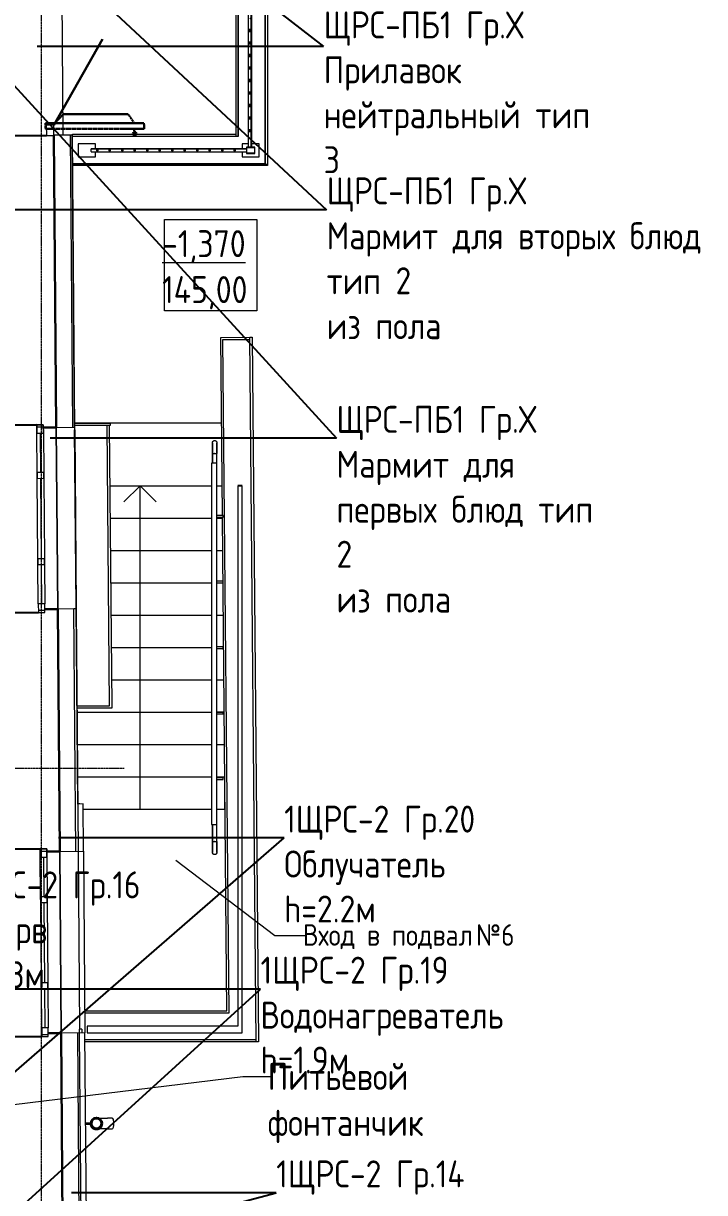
# Model space of a CAD drawing. Header units: millimetres. Extents: x -32 to 417638015, y -35 to 175284279.
# Drawn here: x 224874 to 231197, y 68078 to 78921 of the extents above; entities that cross this region are included whole.
import ezdxf
from ezdxf import colors
from ezdxf.entities.mleader import LeaderData, LeaderLine
from ezdxf.math import Vec2, Vec3

# ---------------------------------------------------------------- set-up
doc = ezdxf.new("R2010")
doc.units = ezdxf.units.MM
doc.linetypes.add('ADSK_Линия сетки', pattern=[25, 20, -2.5, 0, -2.5])
doc.linetypes.add('ADSK_Штриховая_ш3 п1_5', pattern=[4.5, 3, -1.5])
for name, color, linetype, lineweight in [('_ Окна', 7, 'Continuous', 9), ('Аннотация', 7, 'Continuous', 18), ('Двери', 7, 'Continuous', 9), ('Лестницы', 7, 'Continuous', 9), ('Обобщенные модели', 7, 'Continuous', 18), ('Ограждение', 7, 'Continuous', 9), ('Окна', 7, 'Continuous', 9), ('Оси', 253, 'Continuous', 9), ('Перекрытие', 7, 'Continuous', 18), ('Стены внутренние', 7, 'Continuous', 18), ('Стены наружные', 7, 'Continuous', 18), ('Стены несущие', 7, 'Continuous', 30), ('Стены отделка', 7, 'Continuous', 30), ('Стены штриховка', 7, 'Continuous', 9), ('Стрелки вверх', 7, 'Continuous', 18), ('ШТРИХОВКА', 252, 'Continuous', 15)]:
    doc.layers.add(name, color=color, linetype=linetype, lineweight=lineweight)
doc.layers.add('_ЭМ_Надписи', color=7, linetype='Continuous')
doc.layers.add('PDF _Линии', color=7, linetype='Continuous')
doc.layers.add('Линии', color=7, linetype='Continuous', lineweight=9, true_color=0x00a600)
doc.styles.add('GOST Common_2', font='GOST_Common.ttf', dxfattribs={"width": 0.9, "height": 250})
doc.styles.add('GOST Common_6', font='GOST_Common.ttf', dxfattribs={"width": 0.9, "height": 125})
doc.styles.add('ЭОМ', font='isocpeur.ttf', dxfattribs={"width": 0.85, "height": 250})
pattern_1 = [(45, (557.2, 188.9), (-106.066, 106.066), [])]

# ---------------------------------------------------------------- blocks, each defined once
blk = doc.blocks.new('1 этаж')
at = {"layer": 'Ограждение'}
h = blk.add_hatch(dxfattribs=at)
h.set_pattern_fill('FP_23', color=8, style=0, pattern_type=2)
h.set_pattern_definition(pattern_1)
h.paths.add_polyline_path([(57832.201, 26340.544), (57848.201, 26340.544), (57848.201, 26356.544), (57832.201, 26356.544)])
h.paths.add_polyline_path([(57848.201, 26456.544), (57848.201, 26472.544), (57832.201, 26472.544), (57832.201, 26456.544)])
h.paths.add_polyline_path([(57848.201, 26572.544), (57848.201, 26588.544), (57832.201, 26588.544), (57832.201, 26572.544)])
h.paths.add_polyline_path([(57848.201, 26688.544), (57848.201, 26704.544), (57832.201, 26704.544), (57832.201, 26688.544)])
h.paths.add_polyline_path([(57832.201, 26804.544), (57848.201, 26804.544), (57848.201, 26820.544), (57832.201, 26820.544)])
h.paths.add_polyline_path([(57848.201, 26920.544), (57848.201, 26936.544), (57832.201, 26936.544), (57832.201, 26920.544)])
h.paths.add_polyline_path([(57845.716, 27036.544), (57848.201, 27036.544), (57848.165, 27052.544), (57832.201, 27052.544), (57832.201, 27036.544)])
h.paths.add_polyline_path([(57832.201, 27152.544), (57848.201, 27152.544), (57848.201, 27168.544), (57832.201, 27168.544), (57832.201, 27156.693)])
h.paths.add_polyline_path([(57848.201, 27268.544), (57848.201, 27284.544), (57832.201, 27284.544), (57832.201, 27268.544)])
h.paths.add_polyline_path([(57832.201, 27384.544), (57848.201, 27384.544), (57848.201, 27400.544), (57832.201, 27400.544)])
h.paths.add_polyline_path([(57832.201, 27500.544), (57848.201, 27500.544), (57848.201, 27516.544), (57832.201, 27516.544)])
h.paths.add_polyline_path([(57832.201, 27616.544), (57848.201, 27616.544), (57848.201, 27632.544), (57832.201, 27632.544)])
h.paths.add_polyline_path([(57848.201, 27732.544), (57848.201, 27748.544), (57832.201, 27748.544), (57832.201, 27732.544)])
h = blk.add_hatch(dxfattribs=at)
h.set_pattern_fill('FP_23', color=8, style=0, pattern_type=2)
h.set_pattern_definition(pattern_1)
h.paths.add_polyline_path([(57706.815, 26160.481), (57706.815, 26176.481), (57690.815, 26176.481), (57690.815, 26160.481)])
h.paths.add_polyline_path([(56546.815, 26160.481), (56546.815, 26176.481), (56530.815, 26176.481), (56530.815, 26160.481)])
h.paths.add_polyline_path([(56414.815, 26160.481), (56430.815, 26160.481), (56430.815, 26176.481), (56414.815, 26176.481)])
h.paths.add_polyline_path([(57574.815, 26160.481), (57590.815, 26160.481), (57590.815, 26176.481), (57574.815, 26176.481)])
h.paths.add_polyline_path([(56878.815, 26160.481), (56894.815, 26160.481), (56894.815, 26176.481), (56878.815, 26176.481)])
h.paths.add_polyline_path([(56762.815, 26160.481), (56778.815, 26160.481), (56778.815, 26176.481), (56762.815, 26176.481)])
h.paths.add_polyline_path([(57474.815, 26160.481), (57474.815, 26176.481), (57458.815, 26176.481), (57458.815, 26160.481)])
h.paths.add_polyline_path([(56646.815, 26160.481), (56662.815, 26160.481), (56662.815, 26176.481), (56646.815, 26176.481)])
h.paths.add_polyline_path([(57242.815, 26160.481), (57242.815, 26176.481), (57226.815, 26176.481), (57226.815, 26160.481)])
h.paths.add_polyline_path([(57110.815, 26160.481), (57126.815, 26160.481), (57126.815, 26176.481), (57110.815, 26176.481)])
h.paths.add_polyline_path([(57358.815, 26160.481), (57358.815, 26176.481), (57342.815, 26176.481), (57342.815, 26160.481)])
h.paths.add_polyline_path([(56994.815, 26160.481), (57010.815, 26160.481), (57010.815, 26176.481), (56994.815, 26176.481)])
at = {"layer": '_ Окна', "color": 8, "lineweight": 18}
for p, q in [((55862.452, 23619.707), (55922.45, 23620.193)), ((55863.099, 23539.71), (55862.452, 23619.707)), ((55923.097, 23540.195), (55863.099, 23539.71)), ((55922.45, 23620.193), (55923.097, 23540.195)), ((55866.011, 23179.722), (55926.009, 23180.207)), ((55866.496, 23119.724), (55866.011, 23179.722)), ((55926.494, 23120.209), (55866.496, 23119.724)), ((55926.009, 23180.207), (55926.494, 23120.209)), ((55872.481, 22379.748), (55932.479, 22380.233)), ((55872.966, 22319.75), (55872.481, 22379.748)), ((55932.479, 22380.233), (55932.964, 22320.235)), ((55932.964, 22320.235), (55872.966, 22319.75)), ((55935.875, 21960.247), (55875.877, 21959.762)), ((55875.877, 21959.762), (55876.524, 21879.764)), ((55936.522, 21880.249), (55935.875, 21960.247)), ((55876.524, 21879.764), (55936.522, 21880.249)), ((55894.265, 19686.21), (55954.263, 19686.696)), ((55894.912, 19606.213), (55894.265, 19686.21)), ((55954.263, 19686.696), (55954.91, 19606.698)), ((55954.91, 19606.698), (55894.912, 19606.213)), ((55897.824, 19246.225), (55957.822, 19246.71)), ((55898.309, 19186.227), (55897.824, 19246.225)), ((55957.822, 19246.71), (55958.307, 19186.712)), ((55958.307, 19186.712), (55898.309, 19186.227)), ((55904.294, 18446.251), (55964.292, 18446.736)), ((55904.779, 18386.253), (55904.294, 18446.251)), ((55964.292, 18446.736), (55964.777, 18386.738)), ((55964.777, 18386.738), (55904.779, 18386.253)), ((55967.688, 18026.75), (55907.69, 18026.265)), ((55907.69, 18026.265), (55908.337, 17946.267)), ((55968.335, 17946.752), (55967.688, 18026.75)), ((55908.337, 17946.267), (55968.335, 17946.752))]:
    blk.add_line(p, q, dxfattribs=at)
at = {"layer": '_ Окна', "color": 8}
for p, q in [((55862.614, 23599.708), (55922.612, 23600.193)), ((55893.098, 23539.953), (55896.01, 23179.964)), ((55896.495, 23119.966), (55902.48, 22379.99)), ((55902.965, 22319.992), (55905.876, 21960.004)), ((55876.363, 21899.764), (55936.361, 21900.249)), ((55894.427, 19666.211), (55954.425, 19666.696)), ((55924.911, 19606.456), (55927.823, 19246.467)), ((55928.308, 19186.469), (55934.293, 18446.493)), ((55934.778, 18386.495), (55937.689, 18026.507)), ((55908.176, 17966.267), (55968.174, 17966.752))]:
    blk.add_line(p, q, dxfattribs=at)
at = {"layer": 'PDF _Линии', "color": 8}
blk.add_line((57768.3, 23053.902), (57728.3, 23053.902), dxfattribs=at)
at = {"layer": 'Аннотация', "color": 8, "lineweight": 9}
for p, q in [((57151.425, 19581.754), (58072.465, 18884.324)), ((58072.465, 18884.324), (58349.914, 18884.324)), ((49109.592, 16518.935), (57774.141, 17576.026)), ((57774.141, 17576.026), (58027.912, 17576.026))]:
    blk.add_line(p, q, dxfattribs=at)
at = {"layer": 'Аннотация', "color": 8, "lineweight": 9, "flags": 128}
blk.add_lwpolyline([(57047.564, 25524.981), (57905.264, 25524.981), (57905.264, 24677.981), (57047.564, 24677.981)], close=True, dxfattribs=at)
at = {"layer": 'Двери', "color": 8, "lineweight": 30}
blk.add_line((56019.979, 26399.095), (56471.056, 27195.183), dxfattribs=at)
at = {"layer": 'Двери', "color": 8}
for p, q in [((56019.979, 26399.095), (55949.981, 26398.529)), ((55949.981, 26398.529), (55950.75, 26303.532)), ((56020.747, 26304.099), (56019.979, 26399.095)), ((55950.75, 26303.532), (56020.747, 26304.099))]:
    blk.add_line(p, q, dxfattribs=at)
at = {"layer": 'Лестницы', "color": 8}
for p, q in [((56540.117, 23053.902), (57483.398, 23053.902)), ((57533.398, 23053.902), (57581.964, 23053.902)), ((56542.754, 22753.902), (57483.398, 22753.902)), ((56542.754, 22753.902), (57483.398, 22753.902)), ((57533.398, 22753.902), (57584.682, 22753.902)), ((57533.398, 22753.902), (57584.682, 22753.902)), ((56545.391, 22453.902), (57483.398, 22453.902)), ((56545.391, 22453.902), (57483.398, 22453.902)), ((57533.398, 22453.902), (57587.401, 22453.902)), ((57533.398, 22453.902), (57587.401, 22453.902)), ((56548.027, 22153.902), (57483.398, 22153.902)), ((56548.027, 22153.902), (57483.398, 22153.902)), ((57533.398, 22153.902), (57590.119, 22153.902)), ((57533.398, 22153.902), (57590.119, 22153.902)), ((56550.664, 21853.902), (57483.398, 21853.902)), ((56550.664, 21853.902), (57483.398, 21853.902)), ((57533.398, 21853.902), (57592.838, 21853.902)), ((57533.398, 21853.902), (57592.838, 21853.902)), ((56553.3, 21553.902), (57483.398, 21553.902)), ((56553.3, 21553.902), (57483.398, 21553.902)), ((57592.598, 21553.902), (57595.556, 21553.902)), ((57592.598, 21553.902), (57595.556, 21553.902)), ((56555.937, 21253.902), (57483.398, 21253.902)), ((56555.937, 21253.902), (57483.398, 21253.902)), ((57533.398, 21253.902), (57598.275, 21253.902)), ((57533.398, 21253.902), (57598.275, 21253.902)), ((56235.446, 20953.902), (57483.398, 20953.902)), ((56235.446, 20953.902), (57483.398, 20953.902)), ((57533.398, 20953.902), (57600.993, 20953.902)), ((57533.398, 20953.902), (57600.993, 20953.902)), ((56237.867, 20653.902), (57483.398, 20653.902)), ((56237.867, 20653.902), (57483.398, 20653.902)), ((57533.398, 20653.902), (57603.712, 20653.902)), ((57533.398, 20653.902), (57603.712, 20653.902)), ((56240.287, 20353.902), (57483.398, 20353.902)), ((56240.287, 20353.902), (57483.398, 20353.902)), ((57533.398, 20353.902), (57606.43, 20353.902)), ((57533.398, 20353.902), (57606.43, 20353.902)), ((57606.766, 20053.902), (57606.766, 20316.88)), ((56292.024, 20053.902), (57483.398, 20053.902)), ((56292.024, 20053.902), (57483.398, 20053.902)), ((57533.398, 20053.902), (57606.766, 20053.902)), ((57533.398, 20053.902), (57606.766, 20053.902))]:
    blk.add_line(p, q, dxfattribs=at)
at = {"layer": 'Линии', "color": 8}
for p, q in [((58002.201, 30533.902), (58002.201, 26033.902)), ((58002.201, 26033.902), (56202.201, 26033.902)), ((57728.3, 23053.902), (57728.3, 18041.502)), ((57768.3, 17981.502), (57768.3, 23053.902)), ((57728.3, 18041.502), (56328.3, 18041.502)), ((56328.3, 18041.502), (56328.3, 17981.502)), ((56328.3, 17981.502), (57768.3, 17981.502))]:
    blk.add_line(p, q, dxfattribs=at)
at = {"layer": 'Линии', "color": 8, "linetype": 'ADSK_Штриховая_ш3 п1_5', "lineweight": 30}
for p, q in [((56110.467, 26501.658), (56025.467, 26416.658)), ((56708.365, 26501.658), (56110.467, 26501.658)), ((56767.882, 26416.658), (56708.365, 26501.658)), ((55944.445, 26363.658), (55943.719, 26416.658)), ((55943.719, 26416.658), (56856.804, 26416.658)), ((56857.53, 26363.658), (55944.445, 26363.658)), ((56765.098, 26363.658), (56770.247, 26318.953)), ((56856.804, 26416.658), (56857.53, 26363.658))]:
    blk.add_line(p, q, dxfattribs=at)
at = {"layer": 'Линии', "color": 8, "lineweight": 18}
for p, q in [((57533.398, 23265.06), (57483.398, 23265.06)), ((57483.398, 23265.06), (57483.398, 19913.902)), ((57533.398, 19913.902), (57533.398, 23265.06)), ((57483.398, 19913.902), (57533.398, 19913.902))]:
    blk.add_line(p, q, dxfattribs=at)
at = {"layer": 'Линии', "color": 8, "linetype": 'ADSK_Штриховая_ш3 п1_5', "lineweight": 30}
blk.add_circle((56770.247, 26318.953), 17, dxfattribs=at)
at = {"layer": 'Обобщенные модели', "color": 8}
for p, q in [((56364.698, 17144.423), (56315.558, 17144.026)), ((56315.639, 17134.026), (56364.779, 17134.424)), ((56561.338, 17191.015), (56518.835, 17190.672)), ((56519.644, 17090.675), (56562.147, 17091.019))]:
    blk.add_line(p, q, dxfattribs=at)
at = {"layer": 'Обобщенные модели', "color": 8, "flags": 128}
for points in [[(56428.207, 17189.939), (56429.478, 17189.949), (56432.141, 17189.97), (56435.017, 17189.994), (56438.102, 17190.019), (56441.39, 17190.045), (56444.876, 17190.073), (56448.554, 17190.103), (56452.419, 17190.134), (56456.464, 17190.167), (56460.683, 17190.201), (56465.07, 17190.237), (56469.617, 17190.273), (56474.316, 17190.311), (56479.161, 17190.351), (56484.143, 17190.391), (56489.256, 17190.432), (56494.489, 17190.475), (56499.836, 17190.518), (56505.287, 17190.562), (56510.834, 17190.607), (56516.468, 17190.652), (56518.835, 17190.672)], [(56519.644, 17090.675), (56513.976, 17090.629), (56508.392, 17090.584), (56502.9, 17090.539), (56497.508, 17090.496), (56492.227, 17090.453), (56487.063, 17090.411), (56482.026, 17090.371), (56477.123, 17090.331), (56472.362, 17090.292), (56467.751, 17090.255), (56463.297, 17090.219), (56459.007, 17090.184), (56454.889, 17090.151), (56450.948, 17090.119), (56447.191, 17090.089), (56443.625, 17090.06), (56440.254, 17090.033), (56437.084, 17090.007), (56434.121, 17089.983), (56431.368, 17089.961), (56429.016, 17089.942)]]:
    blk.add_lwpolyline(points, dxfattribs=at)
at = {"layer": 'Обобщенные модели', "color": 8}
for start, end in [(0.4633819, 180.4633819), (180.4633819, 0.4633819)]:
    blk.add_arc((56415.595, 17139.835), 52, start, end, dxfattribs=at)
at = {"layer": 'Обобщенные модели', "color": 8, "lineweight": 40}
for start, end in [(0.4633819, 180.4633819), (180.4633819, 0.4633819)]:
    blk.add_arc((56415.595, 17139.835), 50, start, end, dxfattribs=at)
at = {"layer": 'Обобщенные модели', "color": 8}
for start_param, end_param in [(4.71238898, 6.283185307), (3.141592654, 4.71238898)]:
    blk.add_ellipse((56561.742, 17141.017), major_axis=(-0.404, 49.998), ratio=0.309016994, start_param=start_param, end_param=end_param, dxfattribs=at)
at = {"layer": 'Ограждение', "color": 8}
for p, q in [((57824.35, 27775.446), (57824.35, 26195.446)), ((57850.219, 26195.446), (57850.219, 27775.446)), ((57854.35, 27775.446), (57854.35, 26195.446)), ((56406.207, 26225.446), (56246.815, 26225.446)), ((56246.815, 26225.446), (56246.815, 26105.446)), ((56366.815, 26180.612), (56366.815, 26176.481)), ((56366.815, 26180.612), (57806.815, 26180.612)), ((56366.815, 26155.612), (56366.815, 26176.481)), ((56414.815, 26176.481), (56366.815, 26176.481)), ((56366.815, 26155.612), (56366.815, 26150.612)), ((56366.815, 26150.612), (57806.815, 26150.612)), ((56406.207, 26180.459), (56406.207, 26225.446)), ((56406.207, 26105.446), (56406.207, 26150.796)), ((56530.815, 26176.481), (56430.815, 26176.481)), ((56646.815, 26176.481), (56546.815, 26176.481)), ((56762.815, 26176.481), (56662.815, 26176.481)), ((56878.815, 26176.481), (56778.815, 26176.481)), ((56994.815, 26176.481), (56894.815, 26176.481)), ((57110.815, 26176.481), (57010.815, 26176.481)), ((57226.815, 26176.481), (57126.815, 26176.481)), ((57342.815, 26176.481), (57242.815, 26176.481)), ((57458.815, 26176.481), (57358.815, 26176.481)), ((57574.815, 26176.481), (57474.815, 26176.481)), ((57690.815, 26176.481), (57590.815, 26176.481)), ((57806.815, 26176.481), (57706.815, 26176.481)), ((57824.52, 26225.446), (57766.815, 26225.446)), ((57766.815, 26225.446), (57766.815, 26180.448)), ((57766.815, 26150.782), (57766.815, 26105.446)), ((57926.207, 26225.446), (57854.19, 26225.446)), ((57926.207, 26105.446), (57926.207, 26225.446)), ((56246.815, 26105.446), (56406.207, 26105.446)), ((57766.815, 26105.446), (57926.207, 26105.446)), ((57492.598, 23353.902), (57492.598, 23265.06)), ((57492.598, 23353.902), (57532.598, 23353.902)), ((57492.598, 23265.06), (57492.598, 23353.902)), ((57514.934, 23353.902), (57510.261, 23353.902)), ((57510.261, 23353.902), (57512.598, 23353.902)), ((57512.598, 23353.902), (57514.934, 23353.902)), ((57532.598, 23265.06), (57532.598, 23353.902)), ((57532.598, 23265.06), (57532.598, 23353.902)), ((57592.598, 22777.69), (57533.398, 22777.69)), ((57592.598, 22770.19), (57592.598, 22777.69)), ((57533.398, 22762.69), (57592.598, 22762.69)), ((57592.598, 22762.69), (57592.598, 22770.19)), ((57589.977, 22169.546), (57533.398, 22169.546)), ((57533.398, 22154.546), (57590.113, 22154.546)), ((57592.598, 21561.402), (57533.398, 21561.402)), ((57533.398, 21546.402), (57592.598, 21546.402)), ((57592.598, 21553.902), (57592.598, 21561.402)), ((57592.598, 21546.402), (57592.598, 21553.902)), ((57592.598, 20953.258), (57533.398, 20953.258)), ((57533.398, 20938.258), (57592.598, 20938.258)), ((57592.598, 20945.758), (57592.598, 20953.258)), ((57592.598, 20938.258), (57592.598, 20945.758)), ((57592.598, 20345.114), (57533.398, 20345.114)), ((57533.398, 20330.114), (57592.598, 20330.114)), ((57592.598, 20337.614), (57592.598, 20345.114)), ((57592.598, 20330.114), (57592.598, 20337.614)), ((57492.598, 19913.902), (57492.598, 19753.902)), ((57492.598, 19753.902), (57492.598, 19913.902)), ((57532.598, 19753.902), (57532.598, 19913.902)), ((57532.598, 19753.902), (57532.598, 19913.902)), ((57492.598, 19753.902), (57532.598, 19753.902)), ((57510.261, 19753.902), (57514.934, 19753.902)), ((57512.598, 19753.902), (57510.261, 19753.902)), ((57514.934, 19753.902), (57512.598, 19753.902))]:
    blk.add_line(p, q, dxfattribs=at)
at = {"layer": 'Ограждение', "color": 8, "lineweight": 18}
for p, q in [((57848.201, 27284.544), (57832.201, 27284.544)), ((57832.201, 27284.544), (57832.201, 27268.544)), ((57832.201, 27268.544), (57848.201, 27268.544)), ((57848.201, 27268.544), (57848.201, 27284.544)), ((57848.201, 27168.544), (57832.201, 27168.544)), ((57832.201, 27168.544), (57832.201, 27152.544)), ((57832.201, 27152.544), (57848.201, 27152.544)), ((57848.201, 27152.544), (57848.201, 27168.544)), ((57848.201, 27052.544), (57832.201, 27052.544)), ((57832.201, 27052.544), (57832.201, 27036.544)), ((57832.201, 27036.544), (57848.201, 27036.544)), ((57848.201, 27036.544), (57848.201, 27052.544)), ((57848.201, 26936.544), (57832.201, 26936.544)), ((57832.201, 26936.544), (57832.201, 26920.544)), ((57832.201, 26920.544), (57848.201, 26920.544)), ((57848.201, 26920.544), (57848.201, 26936.544)), ((57848.201, 26820.544), (57832.201, 26820.544)), ((57832.201, 26820.544), (57832.201, 26804.544)), ((57832.201, 26804.544), (57848.201, 26804.544)), ((57848.201, 26804.544), (57848.201, 26820.544)), ((57848.201, 26704.544), (57832.201, 26704.544)), ((57832.201, 26704.544), (57832.201, 26688.544)), ((57832.201, 26688.544), (57848.201, 26688.544)), ((57848.201, 26688.544), (57848.201, 26704.544)), ((57848.201, 26588.544), (57832.201, 26588.544)), ((57832.201, 26588.544), (57832.201, 26572.544)), ((57832.201, 26572.544), (57848.201, 26572.544)), ((57848.201, 26572.544), (57848.201, 26588.544)), ((57848.201, 26472.544), (57832.201, 26472.544)), ((57832.201, 26472.544), (57832.201, 26456.544)), ((57848.201, 26456.544), (57848.201, 26472.544)), ((57832.201, 26456.544), (57848.201, 26456.544)), ((57848.201, 26356.544), (57832.201, 26356.544)), ((57832.201, 26356.544), (57832.201, 26340.544)), ((57848.201, 26340.544), (57848.201, 26356.544)), ((57832.201, 26340.544), (57848.201, 26340.544)), ((56430.815, 26176.481), (56414.815, 26176.481)), ((56414.815, 26176.481), (56414.815, 26160.481)), ((56414.815, 26160.481), (56430.815, 26160.481)), ((56430.815, 26160.481), (56430.815, 26176.481)), ((56546.815, 26176.481), (56530.815, 26176.481)), ((56530.815, 26176.481), (56530.815, 26160.481)), ((56530.815, 26160.481), (56546.815, 26160.481)), ((56546.815, 26160.481), (56546.815, 26176.481)), ((56662.815, 26176.481), (56646.815, 26176.481)), ((56646.815, 26176.481), (56646.815, 26160.481)), ((56646.815, 26160.481), (56662.815, 26160.481)), ((56662.815, 26160.481), (56662.815, 26176.481)), ((56778.815, 26176.481), (56762.815, 26176.481)), ((56762.815, 26176.481), (56762.815, 26160.481)), ((56762.815, 26160.481), (56778.815, 26160.481)), ((56778.815, 26160.481), (56778.815, 26176.481)), ((56894.815, 26176.481), (56878.815, 26176.481)), ((56878.815, 26176.481), (56878.815, 26160.481)), ((56878.815, 26160.481), (56894.815, 26160.481)), ((56894.815, 26160.481), (56894.815, 26176.481)), ((57010.815, 26176.481), (56994.815, 26176.481)), ((56994.815, 26176.481), (56994.815, 26160.481)), ((56994.815, 26160.481), (57010.815, 26160.481)), ((57010.815, 26160.481), (57010.815, 26176.481)), ((57126.815, 26176.481), (57110.815, 26176.481)), ((57110.815, 26176.481), (57110.815, 26160.481)), ((57110.815, 26160.481), (57126.815, 26160.481)), ((57126.815, 26160.481), (57126.815, 26176.481)), ((57242.815, 26176.481), (57226.815, 26176.481)), ((57226.815, 26176.481), (57226.815, 26160.481)), ((57226.815, 26160.481), (57242.815, 26160.481)), ((57242.815, 26160.481), (57242.815, 26176.481)), ((57358.815, 26176.481), (57342.815, 26176.481)), ((57342.815, 26176.481), (57342.815, 26160.481)), ((57342.815, 26160.481), (57358.815, 26160.481)), ((57358.815, 26160.481), (57358.815, 26176.481)), ((57474.815, 26176.481), (57458.815, 26176.481)), ((57458.815, 26176.481), (57458.815, 26160.481)), ((57458.815, 26160.481), (57474.815, 26160.481)), ((57474.815, 26160.481), (57474.815, 26176.481)), ((57590.815, 26176.481), (57574.815, 26176.481)), ((57574.815, 26176.481), (57574.815, 26160.481)), ((57574.815, 26160.481), (57590.815, 26160.481)), ((57590.815, 26160.481), (57590.815, 26176.481)), ((57706.815, 26176.481), (57690.815, 26176.481)), ((57690.815, 26176.481), (57690.815, 26160.481)), ((57690.815, 26160.481), (57706.815, 26160.481)), ((57706.815, 26160.481), (57706.815, 26176.481)), ((57806.815, 26189.789), (57806.815, 26141.103)), ((57810.815, 26141.103), (57810.815, 26189.789)), ((57881.158, 26195.446), (57812.472, 26195.446)), ((57812.472, 26191.446), (57881.158, 26191.446)), ((57881.158, 26139.446), (57812.472, 26139.446)), ((57812.472, 26135.446), (57881.158, 26135.446)), ((57882.815, 26189.789), (57882.815, 26141.103)), ((57886.815, 26141.103), (57886.815, 26189.789))]:
    blk.add_line(p, q, dxfattribs=at)
at = {"layer": 'Ограждение', "color": 8, "flags": 128}
for points in [[(57492.598, 23453.902), (57492.614, 23454.702), (57492.662, 23455.5), (57492.742, 23456.296), (57492.853, 23457.088), (57492.996, 23457.875), (57493.171, 23458.656), (57493.377, 23459.429), (57493.613, 23460.193), (57493.88, 23460.947), (57494.176, 23461.69), (57494.503, 23462.421), (57494.858, 23463.137), (57495.241, 23463.839), (57495.653, 23464.526), (57496.091, 23465.195), (57496.556, 23465.846), (57497.046, 23466.478), (57497.562, 23467.09), (57498.101, 23467.68), (57498.664, 23468.249), (57499.248, 23468.795), (57499.855, 23469.317), (57500.481, 23469.814), (57501.127, 23470.286), (57501.792, 23470.731), (57502.473, 23471.15), (57503.171, 23471.541), (57503.884, 23471.904), (57504.611, 23472.238), (57505.351, 23472.543), (57506.102, 23472.817), (57506.863, 23473.062), (57507.634, 23473.276), (57508.413, 23473.459), (57509.198, 23473.611), (57509.989, 23473.731), (57510.784, 23473.819), (57511.582, 23473.876), (57512.382, 23473.901), (57512.598, 23473.902)], [(57492.598, 23353.902), (57492.598, 23357.901), (57492.598, 23361.893), (57492.598, 23365.873), (57492.598, 23369.834), (57492.598, 23373.769), (57492.598, 23377.672), (57492.598, 23381.537), (57492.598, 23385.358), (57492.598, 23389.129), (57492.598, 23392.844), (57492.598, 23396.496), (57492.598, 23400.08), (57492.598, 23403.59), (57492.598, 23407.02), (57492.598, 23410.366), (57492.598, 23413.621), (57492.598, 23416.781), (57492.598, 23419.84), (57492.598, 23422.794), (57492.598, 23425.637), (57492.598, 23428.366), (57492.598, 23430.976), (57492.598, 23433.462), (57492.598, 23435.821), (57492.598, 23438.049), (57492.598, 23440.142), (57492.598, 23442.098), (57492.598, 23443.912), (57492.598, 23445.582), (57492.598, 23447.106), (57492.598, 23448.48), (57492.598, 23449.703), (57492.598, 23450.773), (57492.598, 23451.688), (57492.598, 23452.447), (57492.598, 23453.048), (57492.598, 23453.49), (57492.598, 23453.773), (57492.598, 23453.896), (57492.598, 23453.902)], [(57492.598, 23453.902), (57492.598, 23453.822), (57492.598, 23453.582), (57492.598, 23453.183), (57492.598, 23452.625), (57492.598, 23451.908), (57492.598, 23451.036), (57492.598, 23450.007), (57492.598, 23448.825), (57492.598, 23447.491), (57492.598, 23446.008), (57492.598, 23444.377), (57492.598, 23442.601), (57492.598, 23440.684), (57492.598, 23438.627), (57492.598, 23436.435), (57492.598, 23434.111), (57492.598, 23431.659), (57492.598, 23429.082), (57492.598, 23426.385), (57492.598, 23423.572), (57492.598, 23420.648), (57492.598, 23417.617), (57492.598, 23414.484), (57492.598, 23411.254), (57492.598, 23407.932), (57492.598, 23404.524), (57492.598, 23401.035), (57492.598, 23397.47), (57492.598, 23393.836), (57492.598, 23390.138), (57492.598, 23386.381), (57492.598, 23382.573), (57492.598, 23378.719), (57492.598, 23374.826), (57492.598, 23370.899), (57492.598, 23366.944), (57492.598, 23362.969), (57492.598, 23358.979), (57492.598, 23354.981), (57492.598, 23353.902)], [(57512.598, 23473.902), (57513.397, 23473.886), (57514.196, 23473.838), (57514.992, 23473.758), (57515.784, 23473.646), (57516.571, 23473.503), (57517.352, 23473.329), (57518.125, 23473.123), (57518.889, 23472.887), (57519.643, 23472.62), (57520.386, 23472.323), (57521.116, 23471.997), (57521.833, 23471.642), (57522.535, 23471.258), (57523.221, 23470.847), (57523.891, 23470.409), (57524.542, 23469.944), (57525.174, 23469.453), (57525.785, 23468.938), (57526.376, 23468.399), (57526.945, 23467.836), (57527.491, 23467.251), (57528.012, 23466.645), (57528.51, 23466.018), (57528.982, 23465.372), (57529.427, 23464.708), (57529.846, 23464.026), (57530.237, 23463.328), (57530.6, 23462.615), (57530.934, 23461.889), (57531.238, 23461.149), (57531.513, 23460.398), (57531.758, 23459.636), (57531.972, 23458.865), (57532.155, 23458.087), (57532.307, 23457.301), (57532.427, 23456.51), (57532.515, 23455.715), (57532.572, 23454.917), (57532.597, 23454.118), (57532.598, 23453.902)], [(57532.598, 23353.902), (57532.598, 23357.901), (57532.598, 23361.893), (57532.598, 23365.873), (57532.598, 23369.834), (57532.598, 23373.769), (57532.598, 23377.672), (57532.598, 23381.537), (57532.598, 23385.358), (57532.598, 23389.129), (57532.598, 23392.844), (57532.598, 23396.496), (57532.598, 23400.08), (57532.598, 23403.59), (57532.598, 23407.02), (57532.598, 23410.366), (57532.598, 23413.621), (57532.598, 23416.781), (57532.598, 23419.84), (57532.598, 23422.794), (57532.598, 23425.637), (57532.598, 23428.366), (57532.598, 23430.976), (57532.598, 23433.462), (57532.598, 23435.821), (57532.598, 23438.049), (57532.598, 23440.142), (57532.598, 23442.098), (57532.598, 23443.912), (57532.598, 23445.582), (57532.598, 23447.106), (57532.598, 23448.48), (57532.598, 23449.703), (57532.598, 23450.773), (57532.598, 23451.688), (57532.598, 23452.447), (57532.598, 23453.048), (57532.598, 23453.49), (57532.598, 23453.773), (57532.598, 23453.896), (57532.598, 23453.902)], [(57532.598, 23453.902), (57532.598, 23453.822), (57532.598, 23453.582), (57532.598, 23453.183), (57532.598, 23452.625), (57532.598, 23451.908), (57532.598, 23451.036), (57532.598, 23450.007), (57532.598, 23448.825), (57532.598, 23447.491), (57532.598, 23446.008), (57532.598, 23444.377), (57532.598, 23442.601), (57532.598, 23440.684), (57532.598, 23438.627), (57532.598, 23436.435), (57532.598, 23434.111), (57532.598, 23431.659), (57532.598, 23429.082), (57532.598, 23426.385), (57532.598, 23423.572), (57532.598, 23420.648), (57532.598, 23417.617), (57532.598, 23414.484), (57532.598, 23411.254), (57532.598, 23407.932), (57532.598, 23404.524), (57532.598, 23401.035), (57532.598, 23397.47), (57532.598, 23393.836), (57532.598, 23390.138), (57532.598, 23386.381), (57532.598, 23382.573), (57532.598, 23378.719), (57532.598, 23374.826), (57532.598, 23370.899), (57532.598, 23366.944), (57532.598, 23362.969), (57532.598, 23358.979), (57532.598, 23354.981), (57532.598, 23353.902)], [(57492.598, 19753.902), (57492.598, 19749.903), (57492.598, 19745.91), (57492.598, 19741.931), (57492.598, 19737.97), (57492.598, 19734.035), (57492.598, 19730.132), (57492.598, 19726.266), (57492.598, 19722.445), (57492.598, 19718.674), (57492.598, 19714.96), (57492.598, 19711.308), (57492.598, 19707.724), (57492.598, 19704.214), (57492.598, 19700.783), (57492.598, 19697.438), (57492.598, 19694.182), (57492.598, 19691.023), (57492.598, 19687.963), (57492.598, 19685.01), (57492.598, 19682.166), (57492.598, 19679.437), (57492.598, 19676.828), (57492.598, 19674.342), (57492.598, 19671.983), (57492.598, 19669.755), (57492.598, 19667.661), (57492.598, 19665.706), (57492.598, 19663.892), (57492.598, 19662.221), (57492.598, 19660.698), (57492.598, 19659.323), (57492.598, 19658.1), (57492.598, 19657.03), (57492.598, 19656.115), (57492.598, 19655.357), (57492.598, 19654.756), (57492.598, 19654.314), (57492.598, 19654.031), (57492.598, 19653.908), (57492.598, 19653.902)], [(57492.598, 19653.902), (57492.598, 19653.982), (57492.598, 19654.222), (57492.598, 19654.621), (57492.598, 19655.179), (57492.598, 19655.895), (57492.598, 19656.768), (57492.598, 19657.796), (57492.598, 19658.978), (57492.598, 19660.312), (57492.598, 19661.796), (57492.598, 19663.427), (57492.598, 19665.202), (57492.598, 19667.12), (57492.598, 19669.176), (57492.598, 19671.368), (57492.598, 19673.692), (57492.598, 19676.145), (57492.598, 19678.721), (57492.598, 19681.418), (57492.598, 19684.231), (57492.598, 19687.156), (57492.598, 19690.187), (57492.598, 19693.32), (57492.598, 19696.55), (57492.598, 19699.872), (57492.598, 19703.28), (57492.598, 19706.769), (57492.598, 19710.334), (57492.598, 19713.968), (57492.598, 19717.666), (57492.598, 19721.422), (57492.598, 19725.23), (57492.598, 19729.084), (57492.598, 19732.978), (57492.598, 19736.905), (57492.598, 19740.859), (57492.598, 19744.835), (57492.598, 19748.824), (57492.598, 19752.822), (57492.598, 19753.902)], [(57532.598, 19753.902), (57532.598, 19749.903), (57532.598, 19745.91), (57532.598, 19741.931), (57532.598, 19737.97), (57532.598, 19734.035), (57532.598, 19730.132), (57532.598, 19726.266), (57532.598, 19722.445), (57532.598, 19718.674), (57532.598, 19714.96), (57532.598, 19711.308), (57532.598, 19707.724), (57532.598, 19704.214), (57532.598, 19700.783), (57532.598, 19697.438), (57532.598, 19694.182), (57532.598, 19691.023), (57532.598, 19687.963), (57532.598, 19685.01), (57532.598, 19682.166), (57532.598, 19679.437), (57532.598, 19676.828), (57532.598, 19674.342), (57532.598, 19671.983), (57532.598, 19669.755), (57532.598, 19667.661), (57532.598, 19665.706), (57532.598, 19663.892), (57532.598, 19662.221), (57532.598, 19660.698), (57532.598, 19659.323), (57532.598, 19658.1), (57532.598, 19657.03), (57532.598, 19656.115), (57532.598, 19655.357), (57532.598, 19654.756), (57532.598, 19654.314), (57532.598, 19654.031), (57532.598, 19653.908), (57532.598, 19653.902)], [(57532.598, 19653.902), (57532.598, 19653.982), (57532.598, 19654.222), (57532.598, 19654.621), (57532.598, 19655.179), (57532.598, 19655.895), (57532.598, 19656.768), (57532.598, 19657.796), (57532.598, 19658.978), (57532.598, 19660.312), (57532.598, 19661.796), (57532.598, 19663.427), (57532.598, 19665.202), (57532.598, 19667.12), (57532.598, 19669.176), (57532.598, 19671.368), (57532.598, 19673.692), (57532.598, 19676.145), (57532.598, 19678.721), (57532.598, 19681.418), (57532.598, 19684.231), (57532.598, 19687.156), (57532.598, 19690.187), (57532.598, 19693.32), (57532.598, 19696.55), (57532.598, 19699.872), (57532.598, 19703.28), (57532.598, 19706.769), (57532.598, 19710.334), (57532.598, 19713.968), (57532.598, 19717.666), (57532.598, 19721.422), (57532.598, 19725.23), (57532.598, 19729.084), (57532.598, 19732.978), (57532.598, 19736.905), (57532.598, 19740.859), (57532.598, 19744.835), (57532.598, 19748.824), (57532.598, 19752.822), (57532.598, 19753.902)], [(57512.598, 19633.902), (57511.798, 19633.918), (57510.999, 19633.966), (57510.203, 19634.046), (57509.411, 19634.157), (57508.624, 19634.3), (57507.844, 19634.475), (57507.071, 19634.681), (57506.306, 19634.917), (57505.552, 19635.184), (57504.809, 19635.481), (57504.079, 19635.807), (57503.362, 19636.162), (57502.66, 19636.545), (57501.974, 19636.957), (57501.305, 19637.395), (57500.654, 19637.86), (57500.022, 19638.35), (57499.41, 19638.866), (57498.819, 19639.405), (57498.251, 19639.968), (57497.705, 19640.553), (57497.183, 19641.159), (57496.686, 19641.785), (57496.214, 19642.431), (57495.768, 19643.096), (57495.35, 19643.777), (57494.959, 19644.475), (57494.596, 19645.188), (57494.262, 19645.915), (57493.957, 19646.655), (57493.682, 19647.406), (57493.437, 19648.168), (57493.223, 19648.938), (57493.04, 19649.717), (57492.889, 19650.502), (57492.769, 19651.293), (57492.68, 19652.088), (57492.623, 19652.886), (57492.599, 19653.686), (57492.598, 19653.902)], [(57532.598, 19653.902), (57532.582, 19653.102), (57532.534, 19652.304), (57532.454, 19651.508), (57532.342, 19650.715), (57532.199, 19649.928), (57532.024, 19649.148), (57531.819, 19648.375), (57531.582, 19647.61), (57531.316, 19646.856), (57531.019, 19646.113), (57530.693, 19645.383), (57530.338, 19644.666), (57529.954, 19643.964), (57529.543, 19643.278), (57529.104, 19642.609), (57528.64, 19641.958), (57528.149, 19641.326), (57527.634, 19640.714), (57527.094, 19640.123), (57526.532, 19639.555), (57525.947, 19639.009), (57525.341, 19638.487), (57524.714, 19637.99), (57524.068, 19637.518), (57523.404, 19637.072), (57522.722, 19636.654), (57522.024, 19636.263), (57521.311, 19635.9), (57520.584, 19635.566), (57519.845, 19635.261), (57519.094, 19634.986), (57518.332, 19634.741), (57517.561, 19634.528), (57516.782, 19634.345), (57515.997, 19634.193), (57515.206, 19634.073), (57514.411, 19633.984), (57513.613, 19633.928), (57512.814, 19633.903), (57512.598, 19633.902)]]:
    blk.add_lwpolyline(points, dxfattribs=at)
at = {"layer": 'Ограждение', "color": 8, "lineweight": 18}
for centre, radius, start, end in [((57812.472, 26189.789), 5.657, 90, 180), ((57812.472, 26141.103), 5.657, 180, 270), ((57812.472, 26189.789), 1.657, 90, 180), ((57812.472, 26141.103), 1.657, 180, 270), ((57881.158, 26189.789), 5.657, 0, 90), ((57881.158, 26189.789), 1.657, 0, 90), ((57881.158, 26141.103), 5.657, 270, 0), ((57881.158, 26141.103), 1.657, 270, 0)]:
    blk.add_arc(centre, radius, start, end, dxfattribs=at)
at = {"layer": 'Окна', "color": 8}
for p, q in [((55922.45, 23620.193), (55862.452, 23619.707)), ((55862.452, 23619.707), (55863.099, 23539.71)), ((55866.011, 23179.722), (55863.099, 23539.71)), ((55923.097, 23540.195), (55922.45, 23620.193)), ((55923.097, 23540.195), (55926.009, 23180.207)), ((55866.011, 23179.722), (55866.496, 23119.724)), ((55872.481, 22379.748), (55866.496, 23119.724)), ((55926.494, 23120.209), (55926.009, 23180.207)), ((55926.494, 23120.209), (55932.479, 22380.233)), ((55872.481, 22379.748), (55872.966, 22319.75)), ((55932.964, 22320.235), (55932.479, 22380.233)), ((55875.877, 21959.762), (55872.966, 22319.75)), ((55932.964, 22320.235), (55935.875, 21960.247)), ((55875.877, 21959.762), (55876.524, 21879.764)), ((55936.522, 21880.249), (55935.875, 21960.247)), ((55876.524, 21879.764), (55936.522, 21880.249)), ((55954.263, 19686.696), (55894.265, 19686.21)), ((55894.265, 19686.21), (55894.912, 19606.213)), ((55954.91, 19606.698), (55954.263, 19686.696)), ((55897.824, 19246.225), (55894.912, 19606.197)), ((55954.91, 19606.698), (55957.822, 19246.71)), ((55897.824, 19246.225), (55898.309, 19186.227)), ((55958.307, 19186.712), (55957.822, 19246.71)), ((55904.294, 18446.251), (55898.309, 19186.227)), ((55958.307, 19186.712), (55964.292, 18446.736)), ((55904.294, 18446.251), (55904.779, 18386.253)), ((55964.777, 18386.738), (55964.292, 18446.736)), ((55907.69, 18026.265), (55904.779, 18386.253)), ((55964.777, 18386.738), (55967.688, 18026.75)), ((55907.69, 18026.265), (55908.337, 17946.267)), ((55968.335, 17946.752), (55967.688, 18026.75)), ((55908.337, 17946.267), (55968.335, 17946.752))]:
    blk.add_line(p, q, dxfattribs=at)
at = {"layer": 'Оси', "color": 8, "linetype": 'ADSK_Линия сетки'}
for p, q in [((55906.766, -4162.595), (55906.766, 44411.9)), ((-9557.528, 20433.902), (56672.201, 20433.902))]:
    blk.add_line(p, q, dxfattribs=at)
at = {"layer": 'Перекрытие', "color": 8}
for p, q in [((57576.708, 23633.902), (56213.802, 23633.902)), ((56540.117, 23053.902), (57483.398, 23053.902)), ((57533.398, 23053.902), (57581.964, 23053.902)), ((57609.149, 20053.902), (57606.766, 20053.902))]:
    blk.add_line(p, q, dxfattribs=at)
at = {"layer": 'Стены внутренние', "color": 8}
for p, q in [((57982.041, 30513.902), (57982.041, 26043.902)), ((57732.041, 26293.902), (57732.041, 27512.667)), ((56196.488, 26043.902), (56194.38, 26043.902)), ((57589.683, 24409.203), (57839.673, 24411.468)), ((57646.253, 18166.502), (57589.683, 24409.203)), ((56042.648, 23596.164), (56056.276, 21911.219)), ((56261.619, 20103.763), (56242.306, 20103.607)), ((56074.461, 19662.667), (56088.089, 17977.722)), ((56307.289, 18166.502), (57646.253, 18166.502)), ((56278.52, 18014.101), (56258.52, 18013.94)), ((56258.802, 17979.103), (56258.52, 18013.94)), ((56278.52, 18014.101), (56278.801, 17979.264)), ((57898.529, 17916.502), (56309.311, 17916.502))]:
    blk.add_line(p, q, dxfattribs=at)
at = {"layer": 'Стены наружные', "color": 8}
for p, q in [((57982.201, 26043.902), (57982.201, 30513.902)), ((58002.201, 30533.902), (58002.201, 26023.902)), ((57712.201, 26293.902), (57712.201, 28278.347)), ((56106.448, 26304.792), (56092.628, 28004.736)), ((57732.201, 27511.525), (57732.201, 26293.902)), ((56192.04, 26313.902), (57712.201, 26313.902)), ((56192.04, 26294.767), (56192.04, 26313.902)), ((57732.201, 26293.902), (56192.363, 26293.902)), ((56196.488, 26043.902), (57982.201, 26043.902)), ((56196.488, 26043.902), (56196.488, 26023.902)), ((58002.201, 26023.902), (56196.488, 26023.902)), ((57569.503, 24429.021), (57839.491, 24431.467)), ((57584.469, 22777.434), (57569.503, 24429.021)), ((57839.673, 24411.468), (57839.491, 24431.467)), ((57839.494, 24431.144), (57859.494, 24431.325)), ((57898.71, 17896.502), (57839.494, 24431.144)), ((57859.494, 24431.325), (57918.711, 17896.502)), ((56056.995, 21911.225), (56043.368, 23596.17)), ((56226.59, 21927.632), (56213.318, 23572.702)), ((56213.563, 23572.704), (56226.868, 21927.634)), ((56213.837, 23629.705), (56541.877, 23632.588)), ((56542.053, 23612.589), (56214.006, 23609.706)), ((56214.318, 23572.71), (56227.59, 21927.64)), ((56538.057, 21012.629), (56515.209, 23612.353)), ((56535.208, 23612.528), (56558.057, 21012.629)), ((56541.877, 23632.588), (56542.053, 23612.589)), ((57626.071, 18186.502), (57584.6, 22762.946)), ((56234.972, 21012.629), (56538.057, 21012.629)), ((56558.057, 20992.629), (56235.134, 20992.629)), ((56558.057, 21012.629), (56558.057, 20992.629)), ((56088.808, 17977.728), (56075.181, 19662.673)), ((56245.175, 19664.048), (56258.521, 18013.94)), ((56295.174, 19664.452), (56308.801, 17979.507)), ((56307.127, 18186.502), (57626.071, 18186.502)), ((57918.711, 17896.502), (56309.472, 17896.502))]:
    blk.add_line(p, q, dxfattribs=at)
at = {"layer": 'Стены несущие', "color": 8}
for p, q in [((55950.75, 26303.532), (55510.764, 26299.974)), ((56042.648, 23596.164), (56020.747, 26304.099)), ((55532.463, 23617.038), (55862.452, 23619.707)), ((55922.652, 23595.193), (56042.648, 23596.164)), ((56056.276, 21911.219), (55936.28, 21910.248)), ((56074.461, 19662.667), (56056.276, 21911.219)), ((55876.524, 21879.764), (55547.255, 21877.101)), ((55564.995, 19683.547), (55894.265, 19686.21)), ((55954.465, 19661.696), (56074.461, 19662.667)), ((55908.337, 17946.267), (55579.068, 17943.604)), ((56088.089, 17977.722), (55968.093, 17976.751)), ((56107.002, 15639.201), (56088.089, 17977.722))]:
    blk.add_line(p, q, dxfattribs=at)
at = {"layer": 'Стены отделка', "color": 8, "lineweight": 9}
for p, q in [((56191.461, 26305.479), (56021.467, 26304.104)), ((56021.467, 26304.104), (56043.368, 23596.17)), ((56192.356, 26294.77), (56191.356, 26294.762)), ((56191.356, 26294.762), (56213.318, 23572.702)), ((56213.362, 23597.545), (56191.461, 26305.479)), ((56214.318, 23572.71), (56192.356, 26294.77)), ((56043.368, 23596.17), (56213.362, 23597.545)), ((56213.318, 23572.702), (56214.318, 23572.71)), ((56206.99, 21912.438), (56056.995, 21911.225)), ((56056.995, 21911.225), (56075.181, 19662.673)), ((56226.99, 21912.6), (56206.99, 21912.438)), ((56227.59, 21927.64), (56226.59, 21927.632)), ((56226.59, 21927.632), (56241.311, 20103.035)), ((56226.99, 21912.6), (56245.175, 19664.048)), ((56242.311, 20103.043), (56227.59, 21927.64)), ((56241.311, 20103.035), (56242.311, 20103.043)), ((56291.623, 20103.442), (56241.625, 20103.037)), ((56295.174, 19664.452), (56291.623, 20103.442)), ((56075.181, 19662.673), (56295.174, 19664.452)), ((56308.801, 17979.507), (56088.808, 17977.728)), ((56088.808, 17977.728), (56107.722, 15639.207)), ((56277.716, 15640.582), (56258.803, 17979.103)), ((56327.714, 15640.986), (56308.801, 17979.507))]:
    blk.add_line(p, q, dxfattribs=at)
at = {"layer": 'Стены штриховка', "color": 8}
for p, q in [((56171.462, 26305.318), (56193.363, 23597.383)), ((56206.99, 21912.438), (56206.99, 21912.438)), ((56225.176, 19663.886), (56206.99, 21912.438)), ((56238.803, 17978.941), (56257.717, 15640.42))]:
    blk.add_line(p, q, dxfattribs=at)
at = {"layer": 'Стрелки вверх', "color": 8}
for p, q in [((56820.082, 23053.902), (56670.082, 22903.902)), ((56820.082, 22753.902), (56820.082, 23053.902)), ((56820.082, 23053.902), (56970.082, 22903.902)), ((56820.082, 22453.902), (56820.082, 22753.902)), ((56820.082, 22153.902), (56820.082, 22453.902)), ((56820.082, 21853.902), (56820.082, 22153.902)), ((56820.082, 21553.902), (56820.082, 21853.902)), ((56820.082, 21253.902), (56820.082, 21553.902)), ((56820.082, 20953.902), (56820.082, 21253.902)), ((56820.082, 20653.902), (56820.082, 20953.902)), ((56820.082, 20353.902), (56820.082, 20653.902)), ((56820.082, 20053.902), (56820.082, 20353.902))]:
    blk.add_line(p, q, dxfattribs=at)
at = {"layer": 'Аннотация', "color": 8, "width": 0.9}
for s, height, style, p in [('%%U-1,370', 250, 'GOST Common_2', (57025.064, 25174.602)), ('145,00', 250, 'GOST Common_2', (57025.064, 24748.449)), ('Вход в подвал ', 200, 'GOST Common_6', (58331.914, 18788.447)), ('№6', 200, 'GOST Common_6', (59938.823, 18788.447)), ('Питьевой', 250, 'GOST Common_2', (58005.412, 17451.219)), ('фонтанчик', 250, 'GOST Common_2', (58005.412, 17025.067))]:
    blk.add_text(s, height=height, dxfattribs=dict(at, style=style)).set_placement(p)

msp = doc.modelspace()

# ---------------------------------------------------------------- block references
at = {"layer": 'ШТРИХОВКА'}
msp.add_blockref('1 этаж', (169137, 51579), dxfattribs=at)

# ---------------------------------------------------------------- leaders
at = {"layer": '_ЭМ_Надписи', "color": 7, "ltscale": 5}
ml = msp.add_multileader_mtext('Standard', dxfattribs=at)
ml.set_content('{\\C0;ЩРС-П\\fGOST Common|b0|i0|c204|p34;\\W0.9;\\C256;Б1\\fISOCPEUR|b0|i0|c204|p34;\\W0.85; Гр.Х\\P\\fGOST Common|b0|i0|c204|p34;\\W0.9;Прилавок нейтральный тип 3  }', color=1, style='ЭОМ')
ml.set_leader_properties()
ml.build(insert=Vec2(0, 0))
ml.multileader.update_dxf_attribs({"text_left_attachment_type": 6, "text_right_attachment_type": 6, "dogleg_length": 0, "arrow_head_size": 200})
ctx = ml.context
ctx.base_point, ctx.char_height, ctx.arrow_head_size, ctx.landing_gap_size, ctx.plane_origin = Vec3(227661, 78707), 250, 200, 0, Vec3(201708, 100814)
ctx.left_attachment, ctx.right_attachment = 6, 6
notes = []
notes.append((ctx, [(0, (1, 1, 0), (227661, 78707), (1, 0), 0, [(0, [(223298, 82080)], 0, [])])]))
ctx.mtext.insert, ctx.mtext.width, ctx.mtext.defined_height, ctx.mtext.flow_direction = Vec3(227661, 79032), 2631.59, 615, 5
ml = msp.add_multileader_mtext('Standard', dxfattribs=at)
ml.set_content('{\\C0;ЩРС-П\\fGOST Common|b0|i0|c204|p34;\\W0.9;\\C256;Б1\\fISOCPEUR|b0|i0|c204|p34;\\W0.85; Гр.Х\\P\\fGOST Common|b0|i0|c204|p34;\\W0.9;Мармит для первых блюд тип 2 \\P\\fISOCPEUR|b0|i0|c204|p34;\\W0.85;из пола}', color=1, style='ЭОМ')
ml.set_leader_properties()
ml.build(insert=Vec2(0, 0))
ml.multileader.update_dxf_attribs({"text_left_attachment_type": 6, "text_right_attachment_type": 6, "dogleg_length": 0, "arrow_head_size": 200})
ctx = ml.context
ctx.base_point, ctx.char_height, ctx.arrow_head_size, ctx.landing_gap_size, ctx.plane_origin = Vec3(227780, 75074, -64), 250, 200, 0, Vec3(197836, 96143, -64)
ctx.left_attachment, ctx.right_attachment = 6, 6
notes.append((ctx, [(0, (1, 1, 0), (227780, 75074, -64), (1, 0), 0, [(0, [(221625, 81803, -64)], 0, [])])]))
ctx.mtext.insert, ctx.mtext.width, ctx.mtext.defined_height, ctx.mtext.flow_direction = Vec3(227780, 75374, -64), 2631.59, 615, 5
ml = msp.add_multileader_mtext('Standard', dxfattribs=at)
ml.set_content('{\\C256;ЩРС-ПБ1 Гр.Х\\PМармит для вторых блюд тип 2\\fGOST Common|b0|i0|c204|p34;\\H0.75x;\\W0.9;\\P\\fISOCPEUR|b0|i0|c204|p34;\\H1.33333x;\\W0.85;из пола}', color=1, style='ЭОМ')
ml.set_leader_properties()
ml.build(insert=Vec2(0, 0))
ml.multileader.update_dxf_attribs({"text_left_attachment_type": 6, "text_right_attachment_type": 6, "dogleg_length": 0, "arrow_head_size": 200})
ctx = ml.context
ctx.base_point, ctx.char_height, ctx.arrow_head_size, ctx.landing_gap_size, ctx.plane_origin = Vec3(227689, 77193), 250, 200, 0, Vec3(198380, 94174)
ctx.left_attachment, ctx.right_attachment = 6, 6
notes.append((ctx, [(0, (1, 1, 0), (227689, 77193), (1, 0), 0, [(0, [(222761, 81773)], 0, [])])]))
ctx.mtext.insert, ctx.mtext.width, ctx.mtext.defined_height, ctx.mtext.flow_direction = Vec3(227689, 77493), 3507.63, 615, 5
ml = msp.add_multileader_mtext('Standard', dxfattribs=at)
ml.set_content('{\\fGOST Common|b0|i0|c204|p34;\\W0.9;\\C256;1ЩРС-2\\fISOCPEUR|b0|i0|c204|p34;\\W0.85; Гр.20\\P\\fGOST Common|b0|i0|c204|p34;\\W0.9;Облучатель \\fGOST Common|b0|i0|c0|p34;h=\\fGOST Common|b0|i0|c204|p34;2\\fGOST Common|b0|i0|c0|p34;.\\fGOST Common|b0|i0|c204|p34;2м}', color=1, style='ЭОМ')
ml.set_leader_properties()
ml.build(insert=Vec2(0, 0))
ml.multileader.update_dxf_attribs({"text_left_attachment_type": 6, "text_right_attachment_type": 6, "dogleg_length": 0, "arrow_head_size": 200})
ctx = ml.context
ctx.base_point, ctx.char_height, ctx.arrow_head_size, ctx.landing_gap_size, ctx.plane_origin = Vec3(227295, 71367, -64), 250, 200, 0, Vec3(200044, 79519, -64)
ctx.left_attachment, ctx.right_attachment = 6, 6
notes.append((ctx, [(0, (1, 1, 0), (227295, 71367, -64), (1, 0), 0, [(0, [(219948, 64991, -64)], 0, [])])]))
ctx.mtext.insert, ctx.mtext.width, ctx.mtext.defined_height, ctx.mtext.flow_direction = Vec3(227295, 71667, -64), 2073.81, 546, 5
ml = msp.add_multileader_mtext('Standard', dxfattribs=at)
ml.set_content('{\\fGOST Common|b0|i0|c204|p34;\\W0.9;\\C256;1ЩРС-2\\fISOCPEUR|b0|i0|c204|p34;\\W0.85; Гр.16\\P\\pxql;Резерв\\P\\fGOST Common|b0|i0|c0|p34;\\W0.9;h=\\fGOST Common|b0|i0|c204|p34;0\\fGOST Common|b0|i0|c0|p34;.\\fGOST Common|b0|i0|c204|p34;3м}', color=1, style='ЭОМ')
ml.set_leader_properties()
ml.build(insert=Vec2(0, 0))
ml.multileader.update_dxf_attribs({"text_left_attachment_type": 6, "text_right_attachment_type": 6, "dogleg_length": 0, "arrow_head_size": 200})
ctx = ml.context
ctx.base_point, ctx.char_height, ctx.arrow_head_size, ctx.landing_gap_size, ctx.plane_origin = Vec3(224220, 70757), 250, 200, 0, Vec3(199235, 81718)
ctx.left_attachment, ctx.right_attachment = 6, 6
notes.append((ctx, [(0, (1, 1, 0), (224220, 70757), (1, 0), 0, [(1, [(223281, 67997), (221616, 65041)], 0, [])])]))
ctx.mtext.insert, ctx.mtext.width, ctx.mtext.defined_height, ctx.mtext.flow_direction = Vec3(224220, 71057), 2543.18, 233, 5
ml = msp.add_multileader_mtext('Standard', dxfattribs=at)
ml.set_content('{\\fGOST Common|b0|i0|c204|p34;\\W0.9;\\C256;1ЩРС-2\\fISOCPEUR|b0|i0|c204|p34;\\W0.85; Гр.19\\P\\pxql;Водонагреватель\\P\\fGOST Common|b0|i0|c0|p34;\\W0.9;h=\\fGOST Common|b0|i0|c204|p34;1\\fGOST Common|b0|i0|c0|p34;.\\fGOST Common|b0|i0|c204|p34;9м}', color=1, style='ЭОМ')
ml.set_leader_properties()
ml.build(insert=Vec2(0, 0))
ml.multileader.update_dxf_attribs({"text_left_attachment_type": 6, "text_right_attachment_type": 6, "dogleg_length": 0, "arrow_head_size": 200})
ctx = ml.context
ctx.base_point, ctx.char_height, ctx.arrow_head_size, ctx.landing_gap_size, ctx.plane_origin = Vec3(227076, 69966, -64), 250, 200, 0, Vec3(201101, 81508, -64)
ctx.left_attachment, ctx.right_attachment = 6, 6
notes.append((ctx, [(0, (1, 1, 0), (227076, 69966, -64), (1, 0), 0, [(0, [(221426, 64833, -64)], 0, [])])]))
ctx.mtext.insert, ctx.mtext.width, ctx.mtext.defined_height, ctx.mtext.flow_direction = Vec3(227076, 70266, -64), 2543.18, 233, 5
ml = msp.add_multileader_mtext('Standard', dxfattribs=at)
ml.set_content('{\\fGOST Common|b0|i0|c204|p34;\\W0.9;\\C256;1ЩРС-2\\fISOCPEUR|b0|i0|c204|p34;\\W0.85; Гр.14\\P\\pxql;Ноутбук\\P\\fGOST Common|b0|i0|c0|p34;\\W0.9;h=\\fGOST Common|b0|i0|c204|p34;0,3м}', color=1, style='ЭОМ')
ml.set_leader_properties()
ml.build(insert=Vec2(0, 0))
ml.multileader.update_dxf_attribs({"text_left_attachment_type": 6, "text_right_attachment_type": 6, "dogleg_length": 0, "arrow_head_size": 200})
ctx = ml.context
ctx.base_point, ctx.char_height, ctx.arrow_head_size, ctx.landing_gap_size, ctx.plane_origin = Vec3(227221, 68077, -64), 250, 200, 0, Vec3(214444, 79739, -64)
ctx.left_attachment, ctx.right_attachment = 6, 6
notes.append((ctx, [(0, (1, 1, 0), (227221, 68077, -64), (1, 0), 0, [(0, [(224683, 67407, -64)], 0, [])])]))
ctx.mtext.insert, ctx.mtext.width, ctx.mtext.defined_height, ctx.mtext.flow_direction = Vec3(227221, 68377, -64), 2073.81, 546, 5
for ctx, leaders in notes:
    for number, flags, end, landing, length, lines in leaders:
        leader = LeaderData()
        leader.index, (leader.has_last_leader_line, leader.has_dogleg_vector, leader.attachment_direction) = number, flags
        leader.last_leader_point, leader.dogleg_vector, leader.dogleg_length = Vec3(end), Vec3(landing), length
        for number, points, colour, breaks in lines:
            line = LeaderLine()
            line.index, line.vertices, line.color, line.breaks = number, Vec3.list(points), colors.encode_raw_color(colour), breaks
            leader.lines.append(line)
        ctx.leaders.append(leader)

doc.saveas('drawing.dxf')
